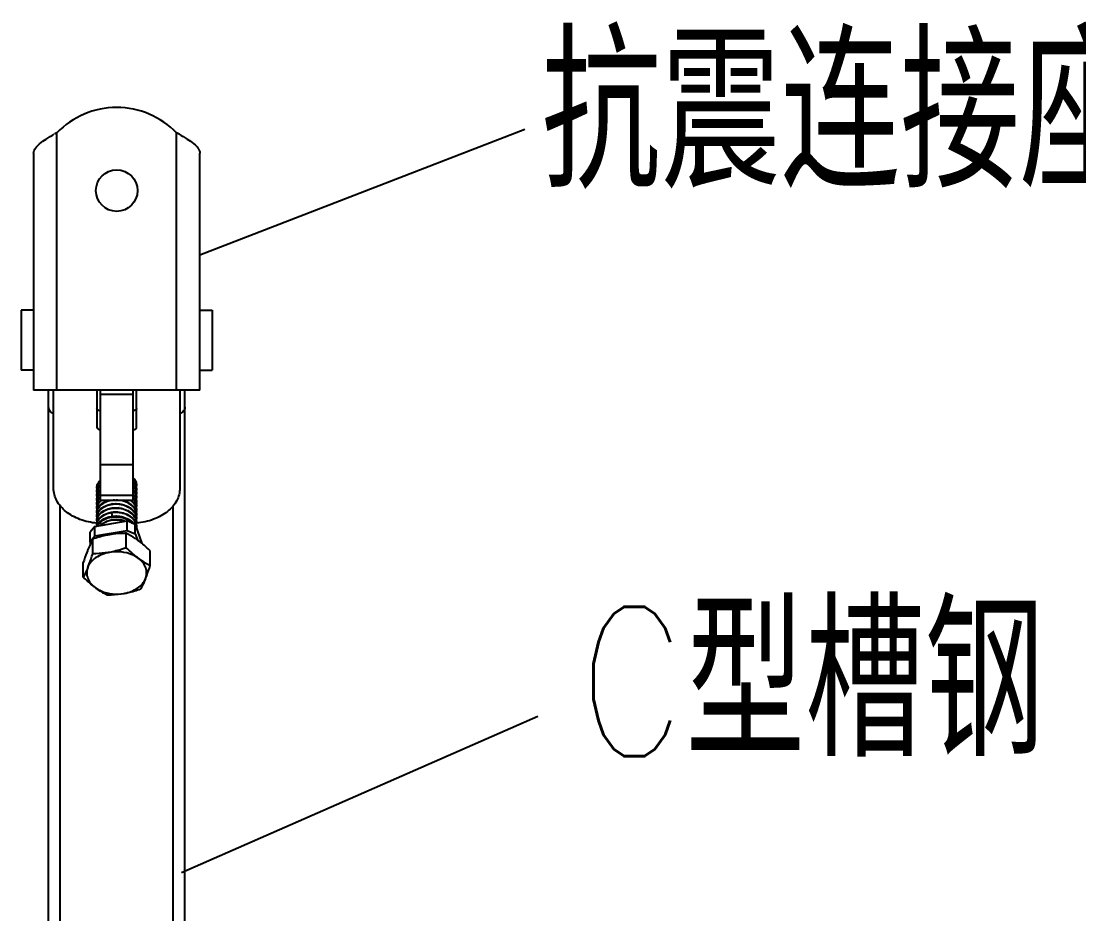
# Model space of a CAD drawing. Extents: x 1382187 to 1725648, y 860327 to 1571294.
# Drawn here: x 1509618 to 1512449, y 1230271 to 1232660 of the extents above; entities that cross this region are included whole.
import ezdxf

# ---------------------------------------------------------------- set-up
doc = ezdxf.new("R2010")
doc.units = 0
doc.header["$LTSCALE"] = 1000
doc.header["$MEASUREMENT"] = 0
doc.layers.add('W_DIM', color=4, linetype='Continuous')
doc.styles.get("Standard").update_dxf_attribs({"font": 'gbenor.shx', "bigfont": 'gbcbig.shx'})
doc.styles.add('wwp100', font='txt.shx', dxfattribs={"width": 0.7, "height": 400, "bigfont": 'hztxt.shx'})
doc.dimstyles.get("Standard").update_dxf_attribs({"dimtxt": 0.18, "dimasz": 0.18, "dimexe": 0.18, "dimexo": 0.0625, "dimgap": 0.09, "dimtad": 0, "dimtih": 1, "dimtoh": 1, "dimdec": 4, "dimzin": 0, "dimdsep": 46, "dimtxsty": 'Standard', "dimcen": 0.09, "dimadec": 0, "dimazin": 0, "dimtfac": 1, "dimtdec": 4, "dimtofl": 0, "dimtmove": 0, "dimatfit": 3, "dimfxl": 0, "dimtolj": 1, "dimtzin": 0, "dimarcsym": 0})

msp = doc.modelspace()

# ---------------------------------------------------------------- linework, layer by layer
at = {"linetype": 'Continuous'}
for p, q in [((1509713.3, 1231673), (1509713.3, 1232361.2)), ((1510033.6, 1231673), (1510033.6, 1232361.2)), ((1509651, 1232306.8), (1509651, 1231673)), ((1510095.9, 1231673), (1510095.9, 1232306.8)), ((1509651, 1231886.6), (1509617.6, 1231886.6)), ((1510095.9, 1231886.6), (1510129.3, 1231886.6)), ((1509651, 1231726.4), (1509617.6, 1231726.4)), ((1510095.9, 1231726.4), (1510129.3, 1231726.4)), ((1510095.9, 1231673), (1509651, 1231673)), ((1509691.1, 1228876.4), (1509691.1, 1231673)), ((1509704.4, 1231410.1), (1509704.4, 1231673)), ((1509820.1, 1231673), (1509820.1, 1231573.7)), ((1509829, 1231673), (1509829, 1231378.2)), ((1509917.9, 1231378.2), (1509917.9, 1231673)), ((1509926.8, 1231573.7), (1509926.8, 1231673)), ((1510042.5, 1231673), (1510042.5, 1231410.1)), ((1510055.8, 1228876.4), (1510055.8, 1231673)), ((1509829, 1231662.2), (1509917.9, 1231662.2)), ((1509829, 1231473.5), (1509917.9, 1231473.5)), ((1509829, 1231391.3), (1509917.9, 1231391.3)), ((1509722.2, 1229007.9), (1509722.2, 1231363.5)), ((1509829, 1231378.2), (1509917.9, 1231378.2)), ((1510024.7, 1229007.9), (1510024.7, 1231363.5)), ((1509859.1, 1231344.4), (1509861.4, 1231335.2)), ((1509815.1, 1231307.6), (1509802.1, 1231292.4)), ((1509815.1, 1231307.6), (1509901.4, 1231322.7)), ((1509815.1, 1231282.4), (1509815.1, 1231307.6)), ((1509923, 1231313.5), (1509901.4, 1231322.7)), ((1509901.4, 1231297.5), (1509901.4, 1231322.7)), ((1509923, 1231313.5), (1509940.8, 1231262.5)), ((1509923, 1231288.3), (1509923, 1231313.5)), ((1509802.1, 1231267.2), (1509802.1, 1231292.4)), ((1509802.1, 1231267.2), (1509815.1, 1231282.4)), ((1509815.1, 1231282.4), (1509901.4, 1231297.5)), ((1509899.1, 1231250.5), (1509899.1, 1231289.6)), ((1509901.4, 1231297.5), (1509923, 1231288.3)), ((1509923, 1231288.3), (1509928.8, 1231271.7)), ((1509803.7, 1231262.7), (1509802.1, 1231267.2)), ((1509809.3, 1231234.8), (1509809.3, 1231273.9)), ((1509963.2, 1231203.4), (1509963.2, 1231242.4)), ((1509783.7, 1231172), (1509783.7, 1231211))]:
    msp.add_line(p, q, dxfattribs=at)
for p, q in [((1509617.6, 1231886.6), (1509617.6, 1231726.4)), ((1510129.3, 1231886.6), (1510129.3, 1231726.4))]:
    msp.add_line(p, q)
msp.add_circle((1509873.4, 1232206.9), 55.6, dxfattribs=at)
for centre, radius, start, end in [((1509873.4, 1232206.9), 222.4, 43.9455, 136.0545), ((1509879.6, 1232048.5), 354.2, 117.9978, 119.2622), ((1509867.3, 1232048.5), 354.2, 60.7378, 62.0022), ((1509854.9, 1231393.7), 36.6, 135.4665, 138.8015), ((1509887.1, 1231410.8), 41.2, 39.7045, 41.528), ((1509886.8, 1231409.1), 41.7, 41.2696, 41.5925), ((1509895.2, 1231414.3), 31.7, 18.4603, 20.6754), ((1509895.8, 1231415.9), 31.1, 15.9619, 18.4588), ((1509844.4, 1231409.4), 24.3, 176.7735, 180.0108), ((1509844.6, 1231409.4), 24.6, 180.0526, 191.0446), ((1509844.4, 1231398.4), 24.3, 176.7894, 180.0075), ((1509844.6, 1231398.4), 24.5, 180.049, 190.9977), ((1509854.9, 1231382.7), 36.6, 135.4871, 138.7938), ((1509854.9, 1231371.7), 36.6, 135.4659, 138.8093), ((1509887.4, 1231367), 40.8, 38.3867, 41.6033), ((1509887.1, 1231365.3), 41.3, 39.969, 41.5624), ((1509895.2, 1231403.3), 31.7, 18.4602, 20.6744), ((1509895.2, 1231392.3), 31.7, 18.4602, 20.6742), ((1509895.2, 1231381.3), 31.7, 18.4603, 20.6751), ((1509895.8, 1231404.9), 31.1, 15.9611, 18.4587), ((1509895.8, 1231393.9), 31.1, 15.9615, 18.4587), ((1509895.8, 1231382.9), 31.1, 15.9624, 18.4588), ((1509897.3, 1231414.9), 29.5, 350.0725, 359.9827), ((1509897.4, 1231403.9), 29.5, 350.1241, 359.9724), ((1509897.4, 1231392.9), 29.5, 350.1633, 359.9862), ((1509897.6, 1231414.9), 29.3, 2.6981, 5.2477), ((1509897.6, 1231414.9), 29.2, 0.008, 2.6973), ((1509897.6, 1231403.9), 29.2, 359.9975, 2.695), ((1509897.6, 1231392.9), 29.2, 0.011, 2.6839), ((1509844.4, 1231387.3), 24.3, 176.785, 179.9983), ((1509844.6, 1231387.4), 24.6, 180.0405, 191.0531), ((1509844.4, 1231376.3), 24.3, 176.7769, 180.0081), ((1509844.6, 1231376.4), 24.5, 180.0497, 191.0016), ((1509844.4, 1231365.3), 24.3, 176.7867, 180.0021), ((1509844.6, 1231365.3), 24.5, 180.0437, 191.0051), ((1509854.9, 1231360.7), 36.6, 135.4702, 138.7951), ((1509855.7, 1231349), 37.7, 132.2645, 138.752), ((1509858.1, 1231346.5), 41.1, 129.2284, 132.3075), ((1509870.5, 1231309.8), 59.1, 98.9818, 101.0323), ((1509887.6, 1231354.7), 40.6, 37.6353, 41.5837), ((1509895.2, 1231370.3), 31.7, 18.4602, 20.6743), ((1509895.2, 1231359.3), 31.7, 18.4602, 20.6747), ((1509895.8, 1231371.8), 31.1, 15.9612, 18.4587), ((1509895.8, 1231360.8), 31.1, 15.9616, 18.4587), ((1509897.3, 1231381.9), 29.5, 350.0816, 359.9797), ((1509897.4, 1231370.8), 29.5, 350.141, 359.976), ((1509897.6, 1231381.8), 29.3, 2.6985, 5.2581), ((1509897.6, 1231359.8), 29.3, 2.6886, 5.2518), ((1509897.6, 1231381.8), 29.2, 0.005, 2.6978), ((1509897.6, 1231370.8), 29.2, 0.0011, 2.692), ((1509897.6, 1231359.8), 29.2, 0.008, 2.6878), ((1509844.4, 1231354.3), 24.3, 176.7795, 180.0015), ((1509844.6, 1231354.3), 24.6, 180.0437, 191.062), ((1509844.4, 1231343.3), 24.3, 176.7801, 180.0075), ((1509844.6, 1231343.3), 24.5, 180.049, 190.9954), ((1509844.4, 1231332.3), 24.3, 176.7856, 179.9966), ((1509870.6, 1231264), 71.7, 97.4386, 99.2614), ((1509870.4, 1231277.3), 58.5, 100.5055, 101.18), ((1509870.5, 1231276.8), 59.1, 98.9052, 100.5042), ((1509870.6, 1231298.5), 59.4, 99.0333, 99.9567), ((1509871, 1231294.7), 63.2, 82.211, 82.5185), ((1509895.2, 1231348.3), 31.7, 18.4603, 20.6749), ((1509895.2, 1231337.3), 31.7, 18.4602, 20.6741), ((1509895.2, 1231326.2), 31.7, 18.4602, 20.6754), ((1509895.8, 1231349.8), 31.1, 15.9612, 18.4587), ((1509895.6, 1231338.8), 31.3, 18.117, 18.456), ((1509895.8, 1231338.8), 31.1, 15.9641, 18.119), ((1509895.8, 1231327.8), 31.1, 15.9619, 18.4587), ((1509897.3, 1231359.8), 29.5, 350.0747, 359.9827), ((1509897.4, 1231348.8), 29.5, 350.395, 359.9755), ((1509897.4, 1231337.8), 29.5, 350.1504, 359.9814), ((1509897.6, 1231348.8), 29.2, 0.0004, 2.6959), ((1509897.6, 1231337.8), 29.2, 0.0063, 2.6857), ((1509844.6, 1231332.3), 24.5, 180.0384, 191.0179), ((1509844.4, 1231321.3), 24.3, 176.7743, 180.0077), ((1509844.6, 1231321.3), 24.6, 180.0498, 191.0645), ((1509844.4, 1231310.3), 24.3, 176.7845, 184.2112), ((1509895.1, 1231304.1), 31.8, 18.4202, 20.7394), ((1509895.2, 1231315.2), 31.7, 18.4602, 20.6746), ((1509895.8, 1231316.8), 31.1, 15.9611, 18.4587), ((1509895.8, 1231305.8), 31.1, 15.8298, 18.459), ((1509897.3, 1231326.8), 29.5, 350.0711, 359.9827), ((1509897.3, 1231315.8), 29.5, 350.1078, 359.9722), ((1509897.6, 1231326.8), 29.3, 2.6938, 5.2451), ((1509897.4, 1231304.7), 29.4, 2.8574, 5.2194), ((1509897.6, 1231326.8), 29.2, 0.008, 2.693), ((1509897.6, 1231315.8), 29.2, 359.9973, 2.6949), ((1509897.4, 1231304.7), 29.4, 0.0081, 2.8567), ((1509897.4, 1231304.7), 29.4, 356.5315, 0.0065)]:
    msp.add_arc(centre, radius, start, end, dxfattribs=at)
for points, knots in [([(1509651, 1232306.8), (1509651, 1232316.8), (1509664.7, 1232331.7), (1509685.4, 1232345.5), (1509699.1, 1232353.4), (1509706.4, 1232357.5)], [0, 0, 0, 0, 0.388881, 0.673899, 1, 1, 1, 1]), ([(1510040.5, 1232357.5), (1510047.8, 1232353.4), (1510061.5, 1232345.5), (1510082.2, 1232331.7), (1510095.9, 1232316.8), (1510095.9, 1232306.8)], [0, 0, 0, 0, 0.326101, 0.611119, 1, 1, 1, 1]), ([(1509704.3, 1231609.2), (1509700.6, 1231611), (1509694, 1231615.8), (1509691.1, 1231623.6), (1509691.1, 1231627.2)], [0, 0, 0, 0, 0.538137, 1, 1, 1, 1]), ([(1509829, 1231617.8), (1509826.8, 1231617.8), (1509822.7, 1231618.6), (1509820.1, 1231622.3), (1509820.1, 1231624)], [0, 0, 0, 0, 0.559761, 1, 1, 1, 1]), ([(1509926.8, 1231624), (1509926.8, 1231622.3), (1509924.2, 1231618.6), (1509920.1, 1231617.8), (1509917.9, 1231617.8)], [0, 0, 0, 0, 0.440239, 1, 1, 1, 1]), ([(1510055.8, 1231627.2), (1510055.8, 1231623.6), (1510052.9, 1231615.8), (1510046.3, 1231611), (1510042.6, 1231609.2)], [0, 0, 0, 0, 0.461863, 1, 1, 1, 1]), ([(1509820.1, 1231573.7), (1509820.1, 1231572), (1509822.7, 1231568.3), (1509826.8, 1231567.4), (1509829, 1231567.4)], [0, 0, 0, 0, 0.440239, 1, 1, 1, 1]), ([(1509917.9, 1231567.4), (1509920.1, 1231567.4), (1509924.2, 1231568.3), (1509926.8, 1231572), (1509926.8, 1231573.7)], [0, 0, 0, 0, 0.559761, 1, 1, 1, 1]), ([(1509820.1, 1231410.7), (1509820.1, 1231414.3), (1509821.7, 1231421.7), (1509826.2, 1231427.7), (1509828.8, 1231430.4)], [0, 0, 0, 0, 0.479607, 1, 1, 1, 1]), ([(1509828.8, 1231429.1), (1509826.3, 1231426.5), (1509822.1, 1231420.9), (1509820.3, 1231414), (1509820.1, 1231410.7)], [0, 0, 0, 0, 0.520009, 1, 1, 1, 1]), ([(1509828.8, 1231418.1), (1509826.3, 1231415.5), (1509822.1, 1231409.9), (1509820.3, 1231403), (1509820.1, 1231399.7)], [0, 0, 0, 0, 0.519993, 1, 1, 1, 1]), ([(1509820.1, 1231399.7), (1509820.1, 1231402.9), (1509821.4, 1231409.6), (1509825.1, 1231415.3), (1509827.4, 1231417.9)], [0, 0, 0, 0, 0.482588, 1, 1, 1, 1]), ([(1509918, 1231427.1), (1509918.8, 1231426.1), (1509921.8, 1231422.4), (1509924.1, 1231418.1), (1509925.3, 1231414.7)], [0, 0, 0, 0, 0.25985, 1, 1, 1, 1]), ([(1509924.9, 1231414.5), (1509924.5, 1231415.5), (1509922.7, 1231419.5), (1509920.2, 1231423.2), (1509918, 1231425.7)], [0, 0, 0, 0, 0.242549, 1, 1, 1, 1]), ([(1509924.9, 1231425.5), (1509924.5, 1231426.5), (1509922.8, 1231430.5), (1509920.3, 1231434.1), (1509918.1, 1231436.6)], [0, 0, 0, 0, 0.242679, 1, 1, 1, 1]), ([(1509918.8, 1231437.1), (1509919.6, 1231436.2), (1509922.2, 1231432.8), (1509924.2, 1231428.8), (1509925.3, 1231425.7)], [0, 0, 0, 0, 0.25881, 1, 1, 1, 1]), ([(1509820.6, 1231316.5), (1509805.1, 1231318), (1509775.5, 1231324.4), (1509737.5, 1231344.9), (1509711.1, 1231374.3), (1509704.4, 1231398.7), (1509704.4, 1231410.1)], [0, 0, 0, 0, 0.288185, 0.553327, 0.788006, 1, 1, 1, 1]), ([(1509828.8, 1231407.1), (1509826.3, 1231404.5), (1509822.1, 1231398.9), (1509820.3, 1231392), (1509820.1, 1231388.7)], [0, 0, 0, 0, 0.52002, 1, 1, 1, 1]), ([(1509820.1, 1231388.7), (1509820.1, 1231391.9), (1509821.4, 1231398.6), (1509825.1, 1231404.3), (1509827.4, 1231406.9)], [0, 0, 0, 0, 0.482583, 1, 1, 1, 1]), ([(1509828.8, 1231396), (1509826.3, 1231393.5), (1509822.1, 1231387.8), (1509820.3, 1231381), (1509820.1, 1231377.7)], [0, 0, 0, 0, 0.520002, 1, 1, 1, 1]), ([(1509820.1, 1231377.7), (1509820.1, 1231380.9), (1509821.4, 1231387.6), (1509825.1, 1231393.3), (1509827.4, 1231395.9)], [0, 0, 0, 0, 0.482587, 1, 1, 1, 1]), ([(1509918, 1231416.1), (1509918.8, 1231415.2), (1509921.8, 1231411.4), (1509924.1, 1231407.1), (1509925.3, 1231403.7)], [0, 0, 0, 0, 0.25988, 1, 1, 1, 1]), ([(1509924.9, 1231403.5), (1509924.5, 1231404.5), (1509922.7, 1231408.5), (1509920.2, 1231412.2), (1509918, 1231414.7)], [0, 0, 0, 0, 0.242552, 1, 1, 1, 1]), ([(1509918, 1231405.1), (1509918.8, 1231404.1), (1509921.8, 1231400.4), (1509924.1, 1231396.1), (1509925.3, 1231392.7)], [0, 0, 0, 0, 0.259876, 1, 1, 1, 1]), ([(1509924.9, 1231392.5), (1509924.5, 1231393.5), (1509922.7, 1231397.5), (1509920.2, 1231401.2), (1509918, 1231403.7)], [0, 0, 0, 0, 0.242544, 1, 1, 1, 1]), ([(1509924.9, 1231381.5), (1509924.5, 1231382.4), (1509922.9, 1231386.1), (1509920.7, 1231389.5), (1509918.7, 1231391.8)], [0, 0, 0, 0, 0.243219, 1, 1, 1, 1]), ([(1509919.4, 1231392.3), (1509920.1, 1231391.5), (1509922.5, 1231388.2), (1509924.3, 1231384.5), (1509925.3, 1231381.7)], [0, 0, 0, 0, 0.258068, 1, 1, 1, 1]), ([(1510042.5, 1231410.1), (1510042.5, 1231398.7), (1510035.9, 1231374.4), (1510009.6, 1231345.1), (1509971.7, 1231324.6), (1509942.3, 1231318.1), (1509926.8, 1231316.6)], [0, 0, 0, 0, 0.212085, 0.446759, 0.711828, 1, 1, 1, 1]), ([(1509828.8, 1231385), (1509826.3, 1231382.5), (1509822.1, 1231376.8), (1509820.3, 1231370), (1509820.1, 1231366.7)], [0, 0, 0, 0, 0.520001, 1, 1, 1, 1]), ([(1509820.1, 1231366.7), (1509820.1, 1231369.9), (1509821.4, 1231376.6), (1509825.1, 1231382.3), (1509827.4, 1231384.8)], [0, 0, 0, 0, 0.482586, 1, 1, 1, 1]), ([(1509833.8, 1231378.3), (1509830, 1231375.5), (1509823.4, 1231368.9), (1509820.3, 1231359.9), (1509820.1, 1231355.7)], [0, 0, 0, 0, 0.52908, 1, 1, 1, 1]), ([(1509868.5, 1231378.3), (1509862.3, 1231378.1), (1509850.4, 1231376.2), (1509834.8, 1231369.1), (1509823.6, 1231358.4), (1509820.4, 1231349.1), (1509820.1, 1231344.7)], [0, 0, 0, 0, 0.291873, 0.559175, 0.79302, 1, 1, 1, 1]), ([(1509820.1, 1231355.7), (1509820.1, 1231358.9), (1509821.4, 1231365.6), (1509825.1, 1231371.3), (1509827.4, 1231373.8)], [0, 0, 0, 0, 0.482585, 1, 1, 1, 1]), ([(1509924.9, 1231337.4), (1509923.1, 1231342.1), (1509917, 1231351.2), (1509903.1, 1231360.8), (1509885.9, 1231366.6), (1509867.3, 1231368), (1509849.5, 1231364.9), (1509834.3, 1231357.7), (1509823.5, 1231347.1), (1509820.3, 1231338), (1509820.1, 1231333.7)], [0, 0, 0, 0, 0.114222, 0.241564, 0.380183, 0.523375, 0.662466, 0.789658, 0.901085, 1, 1, 1, 1]), ([(1509820.1, 1231344.7), (1509820.1, 1231347.9), (1509821.4, 1231354.6), (1509825.1, 1231360.2), (1509827.4, 1231362.8)], [0, 0, 0, 0, 0.482588, 1, 1, 1, 1]), ([(1509827.4, 1231362.8), (1509829.1, 1231364.8), (1509837.4, 1231372.4), (1509848.4, 1231376.7), (1509856.9, 1231378.4)], [0, 0, 0, 0, 0.228177, 1, 1, 1, 1]), ([(1509827.4, 1231351.8), (1509833.3, 1231358.5), (1509846.4, 1231365.7), (1509865.4, 1231369), (1509881.1, 1231368.6), (1509896.1, 1231364.9), (1509909.3, 1231358.4), (1509919.6, 1231349.2), (1509924, 1231341.6), (1509925.3, 1231337.7)], [0, 0, 0, 0, 0.235001, 0.369196, 0.507414, 0.643709, 0.772807, 0.891505, 1, 1, 1, 1]), ([(1509861.3, 1231368.2), (1509863.2, 1231368.5), (1509870.9, 1231369.3), (1509878.8, 1231368.7), (1509884.5, 1231367.5)], [0, 0, 0, 0, 0.247797, 1, 1, 1, 1]), ([(1509924.9, 1231348.4), (1509923.2, 1231352.8), (1509917.6, 1231361.3), (1509905, 1231370.8), (1509889.2, 1231376.8), (1509877.6, 1231378.3), (1509871.7, 1231378.3)], [0, 0, 0, 0, 0.218898, 0.461373, 0.725247, 1, 1, 1, 1]), ([(1509885.2, 1231378.4), (1509889.9, 1231377.5), (1509898.9, 1231374.8), (1509910.8, 1231368.2), (1509920.1, 1231359.5), (1509924.1, 1231352.3), (1509925.3, 1231348.7)], [0, 0, 0, 0, 0.276521, 0.537648, 0.778453, 1, 1, 1, 1]), ([(1509924.9, 1231359.5), (1509923.5, 1231363.2), (1509919.1, 1231370.4), (1509912.7, 1231375.9), (1509909.2, 1231378.3)], [0, 0, 0, 0, 0.478395, 1, 1, 1, 1]), ([(1509911.2, 1231378.3), (1509914.4, 1231375.8), (1509920.2, 1231370.3), (1509924.1, 1231363.3), (1509925.3, 1231359.7)], [0, 0, 0, 0, 0.520421, 1, 1, 1, 1]), ([(1509918, 1231383.1), (1509918.8, 1231382.1), (1509921.8, 1231378.4), (1509924.1, 1231374.1), (1509925.3, 1231370.7)], [0, 0, 0, 0, 0.259878, 1, 1, 1, 1]), ([(1509924.9, 1231370.5), (1509924.6, 1231371.3), (1509923.2, 1231374.5), (1509921.4, 1231377.4), (1509919.7, 1231379.5)], [0, 0, 0, 0, 0.244171, 1, 1, 1, 1]), ([(1509924.9, 1231326.4), (1509923.1, 1231331.1), (1509917, 1231340.2), (1509903.1, 1231349.8), (1509885.9, 1231355.6), (1509867.3, 1231357), (1509849.5, 1231353.9), (1509834.3, 1231346.7), (1509823.5, 1231336.1), (1509820.3, 1231327), (1509820.1, 1231322.7)], [0, 0, 0, 0, 0.11422, 0.241557, 0.38018, 0.523371, 0.662464, 0.789655, 0.901082, 1, 1, 1, 1]), ([(1509820.1, 1231333.7), (1509820.1, 1231336.9), (1509821.4, 1231343.6), (1509825.1, 1231349.2), (1509827.4, 1231351.8)], [0, 0, 0, 0, 0.482586, 1, 1, 1, 1]), ([(1509859.1, 1231344.4), (1509853.9, 1231343.5), (1509844.1, 1231340.8), (1509831.5, 1231333.4), (1509822.8, 1231323.5), (1509820.3, 1231315.5), (1509820.1, 1231311.6)], [0, 0, 0, 0, 0.290521, 0.554658, 0.788516, 1, 1, 1, 1]), ([(1509820.1, 1231322.7), (1509820.1, 1231325.9), (1509821.4, 1231332.5), (1509825.1, 1231338.2), (1509827.4, 1231340.8)], [0, 0, 0, 0, 0.482586, 1, 1, 1, 1]), ([(1509914.9, 1231317.1), (1509908.4, 1231323.2), (1509895.7, 1231329.7), (1509877.6, 1231333.2), (1509863.3, 1231333.2), (1509849.7, 1231330.5), (1509834.6, 1231324.2), (1509825.4, 1231315.6), (1509822.4, 1231308.9)], [0, 0, 0, 0, 0.255096, 0.39268, 0.530602, 0.663916, 0.788307, 1, 1, 1, 1]), ([(1509827.4, 1231340.8), (1509833.3, 1231347.5), (1509846.4, 1231354.7), (1509865.4, 1231358), (1509881.1, 1231357.6), (1509896.1, 1231353.9), (1509909.3, 1231347.3), (1509919.6, 1231338.2), (1509924, 1231330.6), (1509925.3, 1231326.6)], [0, 0, 0, 0, 0.234995, 0.369193, 0.507415, 0.643708, 0.772808, 0.891506, 1, 1, 1, 1]), ([(1509827.4, 1231329.8), (1509829.2, 1231331.8), (1509838, 1231339.9), (1509849.8, 1231344.2), (1509858.8, 1231345.7)], [0, 0, 0, 0, 0.22749, 1, 1, 1, 1]), ([(1509827.4, 1231318.8), (1509829.2, 1231320.8), (1509838.1, 1231328.9), (1509850, 1231333.2), (1509859.1, 1231334.7)], [0, 0, 0, 0, 0.227377, 1, 1, 1, 1]), ([(1509857.9, 1231345.5), (1509860.2, 1231346), (1509869.3, 1231347.5), (1509878.8, 1231346.8), (1509885.6, 1231345.2)], [0, 0, 0, 0, 0.246468, 1, 1, 1, 1]), ([(1509858.8, 1231345.7), (1509865.8, 1231346.9), (1509880.1, 1231347.1), (1509900.1, 1231341.8), (1509916.4, 1231331.4), (1509923.5, 1231321), (1509925.3, 1231315.6)], [0, 0, 0, 0, 0.271171, 0.538307, 0.783282, 1, 1, 1, 1]), ([(1509924.8, 1231315.4), (1509922.9, 1231320.6), (1509915.7, 1231330.6), (1509899.5, 1231340.7), (1509879.9, 1231345.7), (1509865.9, 1231345.5), (1509859.1, 1231344.4)], [0, 0, 0, 0, 0.217951, 0.46337, 0.729831, 1, 1, 1, 1]), ([(1509861.2, 1231357.2), (1509862.7, 1231357.4), (1509868.7, 1231358.1), (1509874.8, 1231358), (1509879.2, 1231357.4)], [0, 0, 0, 0, 0.247252, 1, 1, 1, 1]), ([(1509861.4, 1231335.1), (1509872.4, 1231336.5), (1509894.1, 1231334.7), (1509913.4, 1231323), (1509919.6, 1231315.1)], [0, 0, 0, 0, 0.526254, 1, 1, 1, 1]), ([(1509861.4, 1231335.2), (1509863.3, 1231335.5), (1509871.3, 1231336.3), (1509879.4, 1231335.6), (1509885.2, 1231334.3)], [0, 0, 0, 0, 0.247915, 1, 1, 1, 1]), ([(1509820.1, 1231311.6), (1509820.1, 1231314.8), (1509821.4, 1231321.5), (1509825.1, 1231327.2), (1509827.4, 1231329.8)], [0, 0, 0, 0, 0.482589, 1, 1, 1, 1]), ([(1509821.4, 1231308.8), (1509821.8, 1231309.7), (1509823.2, 1231313.3), (1509825.4, 1231316.6), (1509827.4, 1231318.8)], [0, 0, 0, 0, 0.241445, 1, 1, 1, 1]), ([(1509828.7, 1231310.1), (1509836.4, 1231318.1), (1509853.9, 1231325.5), (1509877.5, 1231326.4), (1509890, 1231323.9), (1509895.9, 1231321.8)], [0, 0, 0, 0, 0.470214, 0.736055, 1, 1, 1, 1]), ([(1509844.1, 1231320.5), (1509847.9, 1231322.6), (1509864.9, 1231328.8), (1509884.6, 1231327.4), (1509897.3, 1231322.1)], [0, 0, 0, 0, 0.239303, 1, 1, 1, 1]), ([(1509854.2, 1231285.8), (1509850.4, 1231285.1), (1509835.2, 1231282.1), (1509820.4, 1231277.7), (1509809.3, 1231273.9)], [0, 0, 0, 0, 0.248499, 1, 1, 1, 1]), ([(1509899.1, 1231289.6), (1509895.4, 1231289.5), (1509880.4, 1231289.2), (1509865.4, 1231287.7), (1509854.2, 1231285.8)], [0, 0, 0, 0, 0.246121, 1, 1, 1, 1]), ([(1509931.2, 1231270.1), (1509928.5, 1231272), (1509918.3, 1231279.2), (1509907.4, 1231285.5), (1509899.1, 1231289.6)], [0, 0, 0, 0, 0.263099, 1, 1, 1, 1]), ([(1509809.3, 1231273.9), (1509808.3, 1231271.9), (1509803.6, 1231262.9), (1509799.5, 1231253.7), (1509796.5, 1231246.5)], [0, 0, 0, 0, 0.226572, 1, 1, 1, 1]), ([(1509899.1, 1231250.5), (1509895.4, 1231249.3), (1509880.7, 1231244.4), (1509865.7, 1231240.6), (1509854.2, 1231238.6)], [0, 0, 0, 0, 0.251163, 1, 1, 1, 1]), ([(1509931.2, 1231222.9), (1509928.4, 1231224.9), (1509917.2, 1231233.5), (1509906.8, 1231243.1), (1509899.1, 1231250.5)], [0, 0, 0, 0, 0.240981, 1, 1, 1, 1]), ([(1509963.2, 1231242.4), (1509960.6, 1231245), (1509950.4, 1231254.7), (1509939.6, 1231263.9), (1509931.2, 1231270.1)], [0, 0, 0, 0, 0.257895, 1, 1, 1, 1]), ([(1509796.5, 1231246.5), (1509795.4, 1231243.8), (1509790.8, 1231232.1), (1509786.7, 1231220.2), (1509783.7, 1231211)], [0, 0, 0, 0, 0.233658, 1, 1, 1, 1]), ([(1509854.2, 1231238.6), (1509847.6, 1231237.4), (1509834.9, 1231234), (1509818, 1231225.3), (1509804.6, 1231213.8), (1509798.5, 1231204.3), (1509796.5, 1231199.4)], [0, 0, 0, 0, 0.27851, 0.540172, 0.780428, 1, 1, 1, 1]), ([(1509796.5, 1231199.4), (1509797.6, 1231202.1), (1509802.2, 1231213.8), (1509806.3, 1231225.7), (1509809.3, 1231234.8)], [0, 0, 0, 0, 0.233658, 1, 1, 1, 1]), ([(1509854.2, 1231238.6), (1509850.5, 1231237.9), (1509835.6, 1231235.7), (1509820.6, 1231234.9), (1509809.3, 1231234.8)], [0, 0, 0, 0, 0.254083, 1, 1, 1, 1]), ([(1509931.2, 1231222.9), (1509926.1, 1231226.6), (1509902.7, 1231239.5), (1509874.2, 1231242.1), (1509854.2, 1231238.6)], [0, 0, 0, 0, 0.235366, 1, 1, 1, 1]), ([(1509950.4, 1231167.9), (1509952.3, 1231172.5), (1509954.5, 1231182.5), (1509952, 1231197.8), (1509943.9, 1231211.9), (1509935.8, 1231219.5), (1509931.2, 1231222.9)], [0, 0, 0, 0, 0.238229, 0.47528, 0.726056, 1, 1, 1, 1]), ([(1509931.2, 1231222.9), (1509933.8, 1231220.9), (1509944.1, 1231213.8), (1509955, 1231207.5), (1509963.2, 1231203.4)], [0, 0, 0, 0, 0.263099, 1, 1, 1, 1]), ([(1509796.5, 1231199.4), (1509795.5, 1231196.8), (1509791.6, 1231187.5), (1509787.2, 1231178.5), (1509783.7, 1231172)], [0, 0, 0, 0, 0.275005, 1, 1, 1, 1]), ([(1509796.5, 1231199.4), (1509794.6, 1231194.7), (1509792.4, 1231184.8), (1509794.9, 1231169.5), (1509803, 1231155.4), (1509811.1, 1231147.8), (1509815.7, 1231144.4)], [0, 0, 0, 0, 0.238229, 0.47528, 0.726056, 1, 1, 1, 1]), ([(1509950.4, 1231167.9), (1509951.5, 1231170.6), (1509956.1, 1231182.4), (1509960.2, 1231194.3), (1509963.2, 1231203.4)], [0, 0, 0, 0, 0.233658, 1, 1, 1, 1]), ([(1509815.7, 1231144.4), (1509813, 1231146.4), (1509801.8, 1231155), (1509791.4, 1231164.6), (1509783.7, 1231172)], [0, 0, 0, 0, 0.240981, 1, 1, 1, 1]), ([(1509892.7, 1231128.7), (1509899.3, 1231129.8), (1509912, 1231133.3), (1509928.9, 1231141.9), (1509942.3, 1231153.4), (1509948.4, 1231163), (1509950.4, 1231167.9)], [0, 0, 0, 0, 0.27851, 0.540172, 0.780428, 1, 1, 1, 1]), ([(1509950.4, 1231167.9), (1509949.3, 1231165.4), (1509945.4, 1231156.1), (1509941, 1231147), (1509937.6, 1231140.6)], [0, 0, 0, 0, 0.275005, 1, 1, 1, 1]), ([(1509815.7, 1231144.4), (1509818.4, 1231142.4), (1509828.6, 1231135.2), (1509839.5, 1231129), (1509847.8, 1231124.9)], [0, 0, 0, 0, 0.263099, 1, 1, 1, 1]), ([(1509815.7, 1231144.4), (1509820.8, 1231140.7), (1509844.2, 1231127.7), (1509872.7, 1231125.2), (1509892.7, 1231128.7)], [0, 0, 0, 0, 0.235366, 1, 1, 1, 1]), ([(1509892.7, 1231128.7), (1509896.5, 1231129.3), (1509911.7, 1231132.4), (1509926.5, 1231136.8), (1509937.6, 1231140.6)], [0, 0, 0, 0, 0.248499, 1, 1, 1, 1]), ([(1509847.8, 1231124.9), (1509851.5, 1231124.9), (1509866.5, 1231125.2), (1509881.5, 1231126.7), (1509892.7, 1231128.7)], [0, 0, 0, 0, 0.246121, 1, 1, 1, 1])]:
    msp.add_open_spline(points, degree=3, knots=knots, dxfattribs=at)
for points in [[(1509926.7, 1231417.6), (1509926.5, 1231419.9), (1509926, 1231422.2), (1509925.3, 1231424.4)], [(1509925.7, 1231424.4), (1509926.4, 1231421.8), (1509926.8, 1231419), (1509926.8, 1231416.3)], [(1509926.8, 1231405.2), (1509926.7, 1231408), (1509926.1, 1231410.7), (1509925.3, 1231413.4)], [(1509926.8, 1231394.2), (1509926.7, 1231397), (1509926.1, 1231399.7), (1509925.3, 1231402.3)], [(1509926.7, 1231384.5), (1509926.5, 1231386.8), (1509926, 1231389.1), (1509925.3, 1231391.3)], [(1509925.7, 1231413.4), (1509926.4, 1231410.8), (1509926.8, 1231408), (1509926.8, 1231405.2)], [(1509925.7, 1231402.4), (1509926.4, 1231399.8), (1509926.8, 1231397), (1509926.8, 1231394.2)], [(1509925.7, 1231391.4), (1509926.4, 1231388.8), (1509926.8, 1231386), (1509926.8, 1231383.2)], [(1509926.8, 1231372.2), (1509926.7, 1231375), (1509926.1, 1231377.7), (1509925.3, 1231380.3)], [(1509926.7, 1231362.5), (1509926.5, 1231364.8), (1509926, 1231367.1), (1509925.3, 1231369.3)], [(1509925.7, 1231380.4), (1509926.4, 1231377.7), (1509926.8, 1231375), (1509926.8, 1231372.2)], [(1509925.7, 1231369.4), (1509926.4, 1231366.7), (1509926.8, 1231364), (1509926.8, 1231361.2)], [(1509926.8, 1231350.2), (1509926.7, 1231352.9), (1509926.1, 1231355.7), (1509925.3, 1231358.3)], [(1509926.8, 1231339.2), (1509926.7, 1231341.9), (1509926.1, 1231344.7), (1509925.3, 1231347.3)], [(1509926.7, 1231329.5), (1509926.5, 1231331.8), (1509926, 1231334.1), (1509925.3, 1231336.3)], [(1509925.7, 1231358.4), (1509926.4, 1231355.7), (1509926.8, 1231352.9), (1509926.8, 1231350.2)], [(1509925.7, 1231347.4), (1509926.4, 1231344.7), (1509926.8, 1231341.9), (1509926.8, 1231339.2)], [(1509925.7, 1231336.4), (1509926.4, 1231333.7), (1509926.8, 1231330.9), (1509926.8, 1231328.2)], [(1509926.8, 1231317.2), (1509926.7, 1231319.9), (1509926.1, 1231322.7), (1509925.3, 1231325.3)], [(1509926.7, 1231307.4), (1509926.5, 1231309.7), (1509926, 1231312), (1509925.3, 1231314.2)], [(1509925.7, 1231325.3), (1509926.4, 1231322.7), (1509926.8, 1231319.9), (1509926.8, 1231317.2)], [(1509925.7, 1231314.3), (1509926.4, 1231311.6), (1509926.8, 1231308.9), (1509926.8, 1231306.1)]]:
    msp.add_open_spline(points, degree=3, dxfattribs=at)

# ---------------------------------------------------------------- texts
at = {"layer": 'W_DIM', "color": 7, "style": 'wwp100', "width": 0.8}
for s, p in [('抗震连接座A', (1511010.3, 1232214.4)), ('C型槽钢', (1511108.1, 1230693))]:
    msp.add_text(s, height=400, dxfattribs=at).set_placement(p)

# ---------------------------------------------------------------- leaders
at = {"layer": 'W_DIM', "color": 7}
for points in [[(1510095.9, 1232035.2), (1510966, 1232371.5)], [(1510046.7, 1230382.1), (1511000.4, 1230800.2)]]:
    msp.add_leader(points, dimstyle='Standard', override={"dimgap": 20}, dxfattribs=at)

doc.saveas('drawing.dxf')
